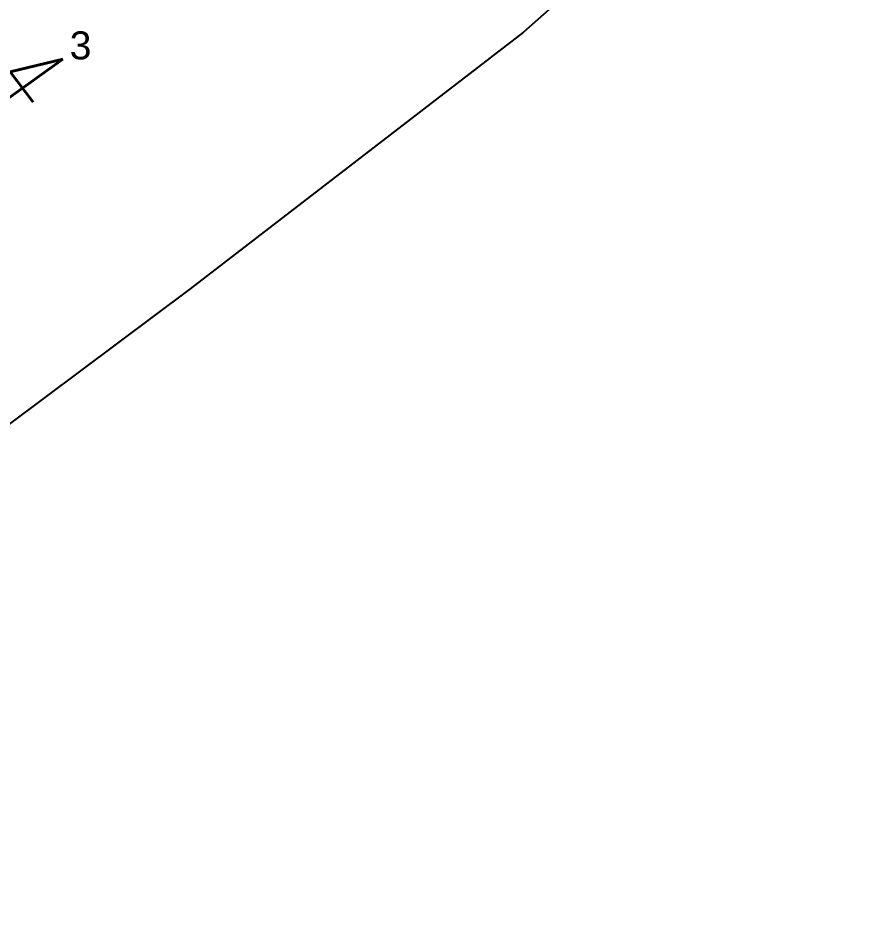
# Model space of a CAD drawing. Header units: metres. Extents: x 708941 to 724052, y 5405153 to 5413472.
# Drawn here: x 710142 to 710750, y 5411276 to 5411917 of the extents above; entities that cross this region are included whole.
import ezdxf

# ---------------------------------------------------------------- set-up
doc = ezdxf.new("R2010")
doc.units = ezdxf.units.M
doc.header["$LTSCALE"] = 12.7
doc.header["$MEASUREMENT"] = 0
doc.linetypes.add('ACAD_ISO08W100', pattern=[36, 24, -3, 6, -3])
doc.layers.add('corte', color=214, linetype='ACAD_ISO08W100', lineweight=40)
doc.layers.add('poligono colbun', color=7, linetype='Continuous')

msp = doc.modelspace()

# ---------------------------------------------------------------- linework, layer by layer
at = {"layer": 'corte', "color": 6}
msp.add_lwpolyline([(710093.19, 5411829.55), (710174.22, 5411887.51), (710136.61, 5411878.52), (710152.94, 5411856.9)], dxfattribs=at)
msp.add_lwpolyline([(710093.19, 5411829.55), (710174.22, 5411887.51), (710136.61, 5411878.52), (710152.94, 5411856.9)], dxfattribs=at)
at = {"layer": 'poligono colbun', "color": 252, "linetype": 'Continuous'}
msp.add_lwpolyline([(710680.57, 5412661.16), (710749.55, 5412633.78), (710672.84, 5412521.48), (710591.85, 5412501.1), (710569.48, 5412503.18), (710545.27, 5412510.5), (710535.63, 5412499.99), (710482.02, 5412401.56), (710525.42, 5412295.94), (710537.45, 5412259.96), (710556.21, 5412203.44), (710581.34, 5412134.03), (710603.17, 5412080.93), (710634.57, 5412017.81), (710573.1, 5411968.4), (710503.78, 5411906.89), (710265.44, 5411723.21), (710082.77, 5411586.69), (709941.61, 5411481.35), (709909.89, 5411479.81), (709854.1, 5411506.46), (709655.99, 5411275.74), (709654.54, 5411277.23)], dxfattribs=at)

# ---------------------------------------------------------------- texts
at = {"layer": 'corte', "color": 0, "insert": (710179.18, 5411907.45), "char_height": 20, "width": 758.2044, "attachment_point": 1}
msp.add_mtext('{\\fArial|b0|i0|c0|p34;3}', dxfattribs=at)
msp.add_mtext('{\\fArial|b0|i0|c0|p34;3}', dxfattribs=at)

doc.saveas('drawing.dxf')
